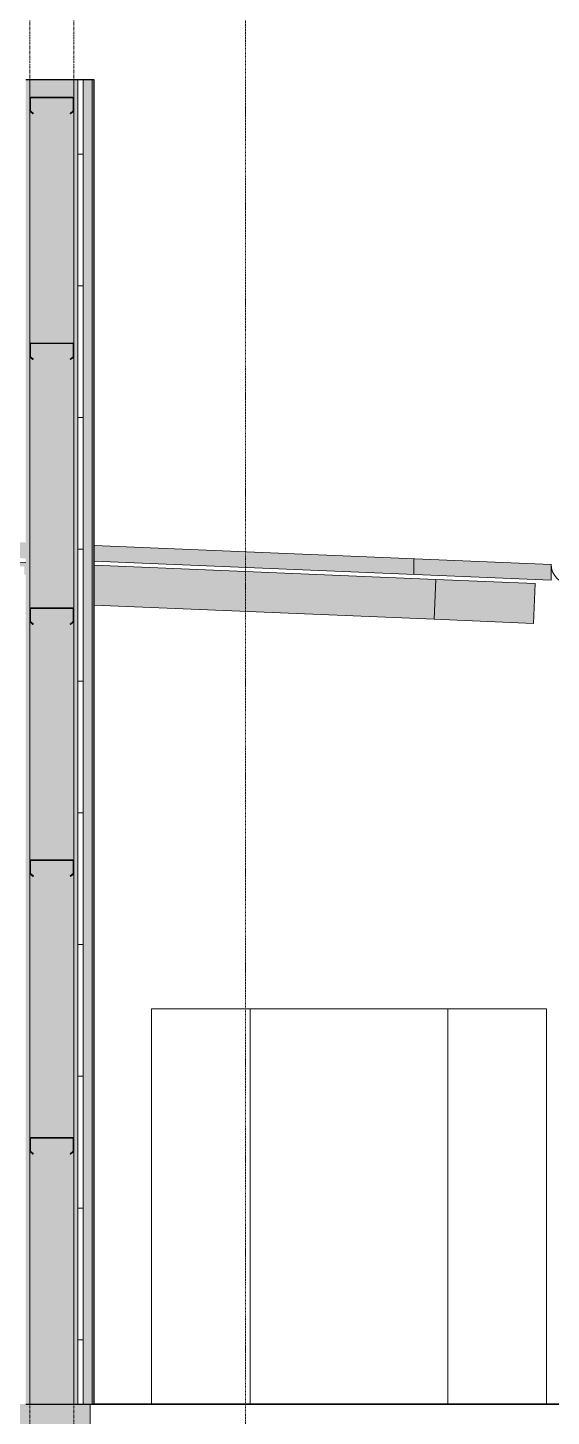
# Model space of a CAD drawing. Header units: inches. Extents: x -54880 to -186, y -132 to 853.
# Drawn here: x -18735.6 to -18640.2, y -2.2 to 250.7 of the extents above; entities that cross this region are included whole.
import ezdxf

# ---------------------------------------------------------------- set-up
doc = ezdxf.new("R2010")
doc.units = ezdxf.units.IN
doc.header["$MEASUREMENT"] = 0
doc.linetypes.add('Dash Dot 3_16_', pattern=[0.3125, 0.1875, -0.0625, 0, -0.0625])
doc.linetypes.add('Grid Line 1_2_', pattern=[0.875, 0.5, -0.125, 0.125, -0.125])
for name, color, linetype, lineweight in [('A-ANNO-SYMB', 150, 'Continuous', 9), ('A-ROOF', 132, 'Continuous', 9), ('A-ROOF-OTLN', 132, 'Continuous', 9), ('A-WALL', 113, 'Continuous', 9), ('A-WALL-PATT', 111, 'Continuous', 9), ('C-BLDG-PADS', 91, 'Continuous', 9), ('C-TOPO', 7, 'Continuous', 9), ('E-ELEC-EQPM', 71, 'Continuous', 9), ('L-SITE-WALL', 31, 'Continuous', 9), ('S-BEAM', 12, 'Continuous', 9), ('S-GRID', 1, 'Continuous', 9)]:
    doc.layers.add(name, color=color, linetype=linetype, lineweight=lineweight)
pattern_1 = [(45, (22032.004, 107.706), (-19.007, 19.007), []), (45, (22032.004, 136.506), (-19.007, 19.007), [])]

# ---------------------------------------------------------------- blocks, each defined once
blk = doc.blocks.new('Girt_C - 8_D-1076209-Section 7')
at = {"layer": 'S-BEAM', "lineweight": 15}
for p, q in [((22787.3, 48.37), (22787.3, 46)), ((22787.41, 46.05), (22787.41, 48.37)), ((22795.12, 48.55), (22787.49, 48.55)), ((22787.49, 48.45), (22795.12, 48.45)), ((22795.19, 48.37), (22795.19, 46.05)), ((22795.3, 46), (22795.3, 48.37)), ((22787.3, 46), (22787.88, 45.52)), ((22787.95, 45.6), (22787.41, 46.05)), ((22787.88, 45.52), (22787.95, 45.6)), ((22795.19, 46.05), (22794.66, 45.6)), ((22794.66, 45.6), (22794.73, 45.52)), ((22794.73, 45.52), (22795.3, 46))]:
    blk.add_line(p, q, dxfattribs=at)
for centre, radius, start, end in [((22787.49, 48.37), 0.188, 90, 180), ((22787.49, 48.37), 0.0782, 90, 177.8773), ((22795.12, 48.37), 0.188, 0, 90), ((22795.12, 48.37), 0.0782, 3.0424, 90)]:
    blk.add_arc(centre, radius, start, end, dxfattribs=at)
blk = doc.blocks.new('Girt_C - 8_D-1056689-Section 7')
at = {"layer": 'S-BEAM'}
h = blk.add_hatch(dxfattribs=at)
h.set_pattern_fill('FP_9', color=256, style=0, pattern_type=2)
h.set_pattern_definition(pattern_1)
h.paths.add_polyline_path([(22794.73, 96.13), (22795.3, 96.61), (22795.3, 98.98), (22795.19, 98.98), (22795.19, 96.66), (22794.66, 96.21)], flags=0)
h.paths.add_polyline_path([(22787.88, 96.13), (22787.95, 96.21), (22787.41, 96.66), (22787.41, 98.98), (22787.3, 98.98), (22787.3, 96.61)], flags=0)
h.paths.add_polyline_path([(22795.12, 99.05), (22795.12, 99.16), (22787.49, 99.16), (22787.49, 99.05), (22791.91, 99.05)], flags=0)
at = {"layer": 'S-BEAM', "lineweight": 15}
for p, q in [((22787.3, 98.98), (22787.3, 96.61)), ((22787.41, 96.66), (22787.41, 98.98)), ((22795.12, 99.16), (22787.49, 99.16)), ((22787.49, 99.05), (22795.12, 99.05)), ((22795.19, 98.98), (22795.19, 96.66)), ((22795.3, 96.61), (22795.3, 98.98)), ((22787.3, 96.61), (22787.88, 96.13)), ((22787.95, 96.21), (22787.41, 96.66)), ((22787.88, 96.13), (22787.95, 96.21)), ((22795.19, 96.66), (22794.66, 96.21)), ((22794.66, 96.21), (22794.73, 96.13)), ((22794.73, 96.13), (22795.3, 96.61))]:
    blk.add_line(p, q, dxfattribs=at)
for centre, radius, start, end in [((22787.49, 98.98), 0.188, 90, 180), ((22787.49, 98.98), 0.0782, 90, 177.8773), ((22795.12, 98.98), 0.188, 0, 90), ((22795.12, 98.98), 0.0782, 3.0424, 90)]:
    blk.add_arc(centre, radius, start, end, dxfattribs=at)
blk = doc.blocks.new('Girt_C - 8_D-943834-Section 7')
at = {"layer": 'S-BEAM', "lineweight": 15}
for p, q in [((22787.3, 237.89), (22787.3, 235.52)), ((22787.41, 235.57), (22787.41, 237.89)), ((22795.12, 238.07), (22787.49, 238.07)), ((22787.49, 237.96), (22795.12, 237.96)), ((22795.19, 237.89), (22795.19, 235.57)), ((22795.3, 235.52), (22795.3, 237.89)), ((22787.3, 235.52), (22787.88, 235.04)), ((22787.95, 235.12), (22787.41, 235.57)), ((22795.19, 235.57), (22794.66, 235.12)), ((22794.73, 235.04), (22795.3, 235.52)), ((22787.88, 235.04), (22787.95, 235.12)), ((22794.66, 235.12), (22794.73, 235.04))]:
    blk.add_line(p, q, dxfattribs=at)
for centre, radius, start, end in [((22787.49, 237.89), 0.188, 90, 180), ((22787.49, 237.89), 0.0782, 90, 176.9576), ((22795.12, 237.89), 0.188, 0, 90), ((22795.12, 237.89), 0.0782, 2.1227, 90)]:
    blk.add_arc(centre, radius, start, end, dxfattribs=at)
blk = doc.blocks.new('Dimension Lumber - 4x8-1038247-Section 7')
at = {"layer": 'S-BEAM'}
h = blk.add_hatch(color=256, dxfattribs=at)
h.paths.add_polyline_path([(22861, 142.99), (22861.3, 150.23), (22799.05, 152.82), (22799.05, 145.57), (22857.3, 143.14)], flags=0)
h.paths.add_polyline_path([(22779.3, 146.39), (22779.3, 151.1), (22780.3, 151.13), (22780.3, 152.6), (22782.27, 152.64), (22782.67, 152.87), (22782.9, 153.26), (22782.93, 153.49), (22733.77, 155.53), (22733.81, 148.28), (22762.86, 147.07)], flags=0)
h.paths.add_polyline_path([(22709.77, 149.29), (22709.77, 156.54), (22701.16, 156.9), (22701.16, 149.65), (22704.76, 149.5)], flags=0)
h.paths.add_polyline_path([(22677.16, 150.65), (22677.16, 157.9), (22645.36, 159.23), (22645.05, 151.98), (22675.71, 150.71)], flags=0)
h.paths.add_polyline_path([(22786.3, 151.1), (22786.55, 151.1), (22786.55, 153.34), (22783.68, 153.46), (22783.8, 153.05), (22784.12, 152.72), (22784.57, 152.6), (22786.3, 152.6), (22786.3, 151.42)], flags=0)
for p, q in [((22645.05, 151.98), (22645.36, 159.23)), ((22645.36, 159.23), (22677.16, 157.9)), ((22701.16, 156.9), (22709.77, 156.54)), ((22733.81, 155.54), (22782.93, 153.49)), ((22677.16, 150.65), (22645.05, 151.98)), ((22783.68, 153.46), (22786.55, 153.34)), ((22799.05, 152.82), (22861.3, 150.23)), ((22709.77, 149.29), (22701.16, 149.65)), ((22861.3, 150.23), (22861, 142.99)), ((22779.3, 146.39), (22733.81, 148.28)), ((22861, 142.99), (22799.05, 145.57))]:
    blk.add_line(p, q, dxfattribs=at)
blk = doc.blocks.new('Dimension Lumber - 4x8-1038522-Section 7')
at = {"layer": 'S-BEAM'}
blk.add_hatch(color=256, dxfattribs=at).paths.add_polyline_path([(22879.08, 142.23), (22879.39, 149.48), (22861.3, 150.23), (22861, 142.99), (22879.06, 142.23)], flags=0)
for p, q in [((22861.3, 150.23), (22879.39, 149.48)), ((22879.39, 149.48), (22879.08, 142.23)), ((22879.08, 142.23), (22861, 142.99))]:
    blk.add_line(p, q, dxfattribs=at)
blk = doc.blocks.new('Transformer-Dry-Type-Siemens - 6x6x6-1004770-Section 7')
at = {"layer": 'E-ELEC-EQPM'}
for p, q in [((22809.46, 72), (22809.46, 0)), ((22827.46, 72), (22809.46, 72)), ((22827.46, 72), (22809.46, 72)), ((22809.46, 72), (22809.46, 0)), ((22881.46, 72), (22863.46, 72)), ((22881.46, 72), (22863.46, 72)), ((22881.46, 0), (22881.46, 72)), ((22881.46, 0), (22881.46, 72))]:
    blk.add_line(p, q, dxfattribs=at)
blk = doc.blocks.new('Transformer-Dry-Type-Siemens - 6x3x6-1005805-Section 7')
at = {"layer": 'E-ELEC-EQPM'}
for p, q in [((22827.46, 72), (22827.46, 0)), ((22863.46, 72), (22827.46, 72)), ((22863.46, 72), (22827.46, 72)), ((22827.46, 72), (22827.46, 0)), ((22863.46, 0), (22863.46, 72)), ((22863.46, 0), (22863.46, 72))]:
    blk.add_line(p, q, dxfattribs=at)
blk = doc.blocks.new('Girt_C - 8_D-V209-Section 7')
at = {"layer": 'S-BEAM'}
h = blk.add_hatch(dxfattribs=at)
h.set_pattern_fill('FP_9', color=256, style=0, pattern_type=2)
h.set_pattern_definition(pattern_1)
h.paths.add_polyline_path([(22787.88, 142.02), (22787.95, 142.1), (22787.41, 142.55), (22787.41, 144.87), (22787.3, 144.87), (22787.3, 142.5), (22787.84, 142.05)], flags=0)
h.paths.add_polyline_path([(22794.73, 142.02), (22795.3, 142.5), (22795.3, 144.87), (22795.19, 144.87), (22795.19, 142.55), (22794.66, 142.1)], flags=0)
h.paths.add_polyline_path([(22787.49, 144.95), (22795.12, 144.95), (22795.12, 145.05), (22787.49, 145.05)], flags=0)
at = {"layer": 'S-BEAM', "lineweight": 15}
for p, q in [((22787.3, 144.87), (22787.3, 142.5)), ((22787.41, 142.55), (22787.41, 144.87)), ((22795.12, 145.05), (22787.49, 145.05)), ((22787.49, 144.95), (22795.12, 144.95)), ((22795.19, 144.87), (22795.19, 142.55)), ((22795.3, 142.5), (22795.3, 144.87)), ((22787.3, 142.5), (22787.88, 142.02)), ((22787.95, 142.1), (22787.41, 142.55)), ((22787.88, 142.02), (22787.95, 142.1)), ((22795.19, 142.55), (22794.66, 142.1)), ((22794.66, 142.1), (22794.73, 142.02)), ((22794.73, 142.02), (22795.3, 142.5))]:
    blk.add_line(p, q, dxfattribs=at)
for centre, radius, start, end in [((22787.49, 144.87), 0.188, 90, 180), ((22787.49, 144.87), 0.0782, 90, 176.9576), ((22795.12, 144.87), 0.188, 0, 90), ((22795.12, 144.87), 0.0782, 2.1227, 90)]:
    blk.add_arc(centre, radius, start, end, dxfattribs=at)
blk = doc.blocks.new('Girt_C - 8_D-V210-Section 7')
at = {"layer": 'S-BEAM', "lineweight": 15}
for p, q in [((22787.3, 193.12), (22787.3, 190.75)), ((22787.41, 190.8), (22787.41, 193.12)), ((22795.12, 193.3), (22787.49, 193.3)), ((22787.49, 193.2), (22795.12, 193.2)), ((22795.19, 193.12), (22795.19, 190.8)), ((22795.3, 190.75), (22795.3, 193.12)), ((22787.3, 190.75), (22787.88, 190.27)), ((22787.95, 190.35), (22787.41, 190.8)), ((22787.88, 190.27), (22787.95, 190.35)), ((22795.19, 190.8), (22794.66, 190.35)), ((22794.66, 190.35), (22794.73, 190.27)), ((22794.73, 190.27), (22795.3, 190.75))]:
    blk.add_line(p, q, dxfattribs=at)
for centre, radius, start, end in [((22787.49, 193.12), 0.188, 90, 180), ((22787.49, 193.12), 0.0782, 90, 176.9576), ((22795.12, 193.12), 0.188, 0, 90), ((22795.12, 193.12), 0.0782, 2.1227, 90)]:
    blk.add_arc(centre, radius, start, end, dxfattribs=at)

msp = doc.modelspace()

# ---------------------------------------------------------------- hatches: boundary and pattern name
at = {"layer": 'A-ROOF'}
h = msp.add_hatch(color=256, dxfattribs=at)
h.paths.add_polyline_path([(-18665.2431, 151.12565), (-18665.2431, 154.00315), (-18723.4931, 156.43023), (-18723.4931, 153.55273), (-18720.94901, 153.44673)], flags=0)
h.paths.add_polyline_path([(-18735.9931, 154.07357), (-18735.9931, 156.95106), (-18738.8681, 157.07085), (-18738.8681, 154.19336)], flags=0)
h.paths.add_polyline_path([(-18739.6181, 154.22461), (-18739.6181, 157.1021), (-18788.77298, 159.15022), (-18788.73308, 156.27107), (-18740.31589, 154.25368)], flags=0)
h.paths.add_polyline_path([(-18812.77298, 157.27273), (-18812.77298, 160.15022), (-18821.3879, 160.50918), (-18821.3879, 157.63168), (-18817.00118, 157.4489)], flags=0)
h.paths.add_polyline_path([(-18845.3879, 158.63168), (-18845.3879, 161.50918), (-18895.29671, 163.58871), (-18895.25089, 160.70931), (-18846.8337, 158.69193)], flags=0)
h.paths.add_polyline_path([(-18923.29671, 161.87788), (-18923.36032, 164.19855), (-18929.4931, 164.19855), (-18929.4931, 162.13607), (-18924.3012, 161.91974)], flags=0)
h.paths.add_polyline_path([(-18957.4931, 163.30273), (-18957.4931, 164.19855), (-18976.4931, 164.19855), (-18976.4931, 164.0944), (-18958.44914, 163.34257)], flags=0)
msp.add_hatch(color=256, dxfattribs=at).paths.add_polyline_path([(-18640.2431, 150.08398), (-18640.2431, 152.96148), (-18665.2431, 154.00315), (-18665.2431, 151.12565), (-18643.48151, 150.21892)], flags=0)
at = {"layer": 'A-WALL-PATT'}
h = msp.add_hatch(dxfattribs=at)
h.set_pattern_fill('FP_11', color=256, style=0, pattern_type=2)
h.set_pattern_definition([(0, (22032.004, 107.706), (0, 24), []), (90, (22032.004, 107.706), (-24, 1e-15), [])])
h.paths.add_polyline_path([(-18725.4931, 0), (-18725.4931, 241.25), (-18726.4931, 241.25), (-18726.4931, 0)], flags=0)
at = {"layer": 'C-BLDG-PADS'}
h = msp.add_hatch(dxfattribs=at)
h.set_pattern_fill('FP_10', color=256, style=0, pattern_type=2)
h.set_pattern_definition([(50, (22032.004, 107.706), (55.0854, -4.81984), [5.76, -63.36]), (355, (22032.004, 107.706), (-10.65569, 57.76853), [4.608, -50.688]), (100.451, (22036.594, 107.305), (44.42947, 52.94866), [4.895, -53.848]), (46.184, (22032.004, 123.066), (81.96444, -12.71212), [8.64, -95.04]), (96.636, (22038.834, 122.01), (71.7815, 74.81238), [7.343, -80.772]), (351.184, (22032, 123.07), (71.78195, 74.81243), [6.912, -76.032]), (21, (22039.684, 119.226), (45.84207, -30.92146), [5.76, -63.36]), (326, (22039.684, 119.226), (18.687064, 55.69148), [4.608, -50.688]), (71.451, (22043.504, 116.65), (64.52891, 24.77011), [4.895, -53.848]), (37.5, (22032.004, 107.706), (0.933895, 25.566816), [2.534, -47.539, 2.534, -48.922, -50.88]), (37.5, (22032.004, 107.706), (0.933895, 25.566816), [-101.53, 2.534, -48.346]), (7.5, (22032.004, 107.706), (20.20404, 30.291303), [2.534, -26.803, 2.534, -46.387, -19.392]), (7.5, (22032.004, 107.706), (20.20404, 30.291303), [-78.259, 2.534, -16.858]), (327.5, (22014.877, 107.706), (40.9977845, -1.732403), [2.534, -16.666, 2.534, -57.37, -79.488]), (327.5, (22014.877, 107.706), (40.9977845, -1.732403), [-79.104, 2.534, -76.954]), (317.5, (22007.197, 107.706), (44.788883, 7.68784), [2.534, -22.426, 2.534, -37.248, -56.448]), (317.5, (22007.197, 107.706), (44.788883, 7.68784), [-64.742, 2.534, -53.914])])
h.paths.add_polyline_path([(-18730.63245, -6), (-18724.2431, -6), (-18724.2431, 0), (-20633.9931, 0), (-20633.9931, -6), (-18735.47417, -6)], flags=0)
at = {"layer": 'L-SITE-WALL'}
for points in [[(-18735.47417, 0), (-18735.2431, 0), (-18735.2431, 241.25), (-18735.9931, 241.25), (-18735.9931, 0)], [(-18730.63245, 0), (-18727.2431, 0), (-18727.2431, 241.25), (-18735.2431, 241.25), (-18735.2431, 0)], [(-18727.2431, 0), (-18726.4931, 0), (-18726.4931, 241.25), (-18727.2431, 241.25), (-18727.2431, 1.42555)], [(-18723.8681, 0), (-18723.8681, 241.25), (-18725.4931, 241.25), (-18725.4931, 0)], [(-18723.4931, 0), (-18723.4931, 241.25), (-18723.8681, 241.25), (-18723.8681, 0)]]:
    msp.add_hatch(color=256, dxfattribs=at).paths.add_polyline_path(points, flags=0)

# ---------------------------------------------------------------- linework, layer by layer
at = {"layer": 'A-ANNO-SYMB', "linetype": 'Dash Dot 3_16_'}
msp.add_line((-18695.94293, -5.62849), (-18695.94293, 261.24899), dxfattribs=at)
at = {"layer": 'A-ROOF'}
for p, q in [((-18640.2431, 152.96148), (-18723.4931, 156.43023)), ((-18723.4931, 153.55273), (-18640.2431, 150.08398)), ((-18665.2431, 151.12565), (-18665.2431, 154.00315)), ((-18640.2431, 152.96148), (-18640.2431, 150.08398))]:
    msp.add_line(p, q, dxfattribs=at)
at = {"layer": 'A-ROOF-OTLN'}
msp.add_line((-18640.1806, 152.96148), (-18640.2431, 152.96148), dxfattribs=at)
msp.add_arc((-18636.7431, 152.96148), 3.5, 180, 360, dxfattribs=at)
at = {"layer": 'A-WALL'}
for p, q in [((-18735.2431, 0), (-18735.2431, 241.25)), ((-18727.2431, 0), (-18727.2431, 241.25)), ((-18726.4931, 0), (-18726.4931, 241.25)), ((-18725.4931, 0), (-18725.4931, 241.25)), ((-18723.8681, 0), (-18723.8681, 241.25))]:
    msp.add_line(p, q, dxfattribs=at)
at = {"layer": 'C-BLDG-PADS'}
msp.add_line((-18724.2431, -6), (-18724.2431, 0), dxfattribs=at)
at = {"layer": 'C-TOPO', "lineweight": 35}
msp.add_line((-18723.4931, 0), (-18488.54651, 0), dxfattribs=at)
at = {"layer": 'C-TOPO'}
msp.add_line((-18488.54651, 0), (-18723.4931, 0), dxfattribs=at)
at = {"layer": 'L-SITE-WALL', "lineweight": 25}
for p, q in [((-18723.4931, 241.25), (-18735.9931, 241.25)), ((-18723.4931, 0), (-18723.4931, 241.25)), ((-18735.9931, 0), (-18723.4931, 0))]:
    msp.add_line(p, q, dxfattribs=at)
at = {"layer": 'S-GRID', "linetype": 'Grid Line 1_2_'}
for p, q in [((-18735.2431, -132), (-18735.2431, 648.65882)), ((-18735.2431, -132), (-18735.2431, 648.65882)), ((-18727.2431, -132), (-18727.2431, 648.65882)), ((-18727.2431, -132), (-18727.2431, 648.65882))]:
    msp.add_line(p, q, dxfattribs=at)

# ---------------------------------------------------------------- block references
at = {"layer": 'E-ELEC-EQPM'}
for name in ['Transformer-Dry-Type-Siemens - 6x6x6-1004770-Section 7', 'Transformer-Dry-Type-Siemens - 6x3x6-1005805-Section 7']:
    msp.add_blockref(name, (-41522.54591, 0), dxfattribs=at)
at = {"layer": 'S-BEAM'}
for name in ['Girt_C - 8_D-943834-Section 7', 'Girt_C - 8_D-V210-Section 7', 'Dimension Lumber - 4x8-1038247-Section 7', 'Dimension Lumber - 4x8-1038522-Section 7', 'Girt_C - 8_D-V209-Section 7', 'Girt_C - 8_D-1056689-Section 7', 'Girt_C - 8_D-1076209-Section 7']:
    msp.add_blockref(name, (-41522.54591, 0), dxfattribs=at)

doc.saveas('drawing.dxf')
